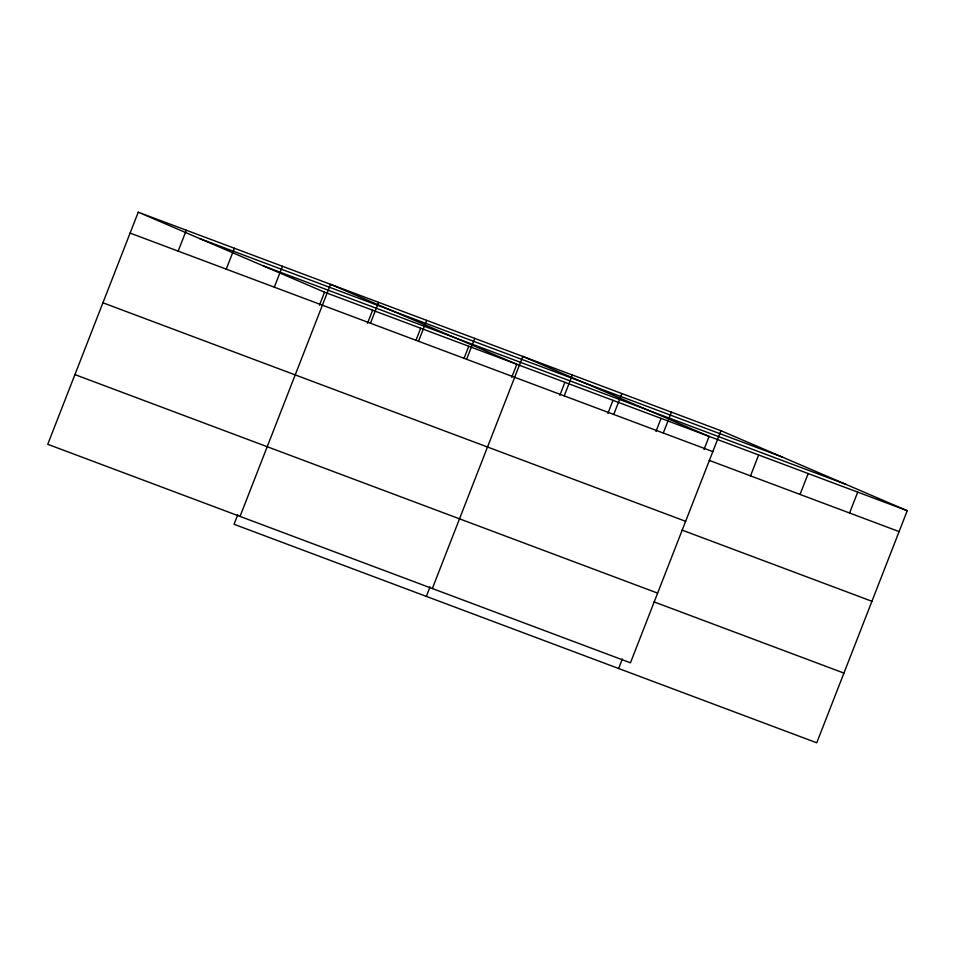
<?xml version="1.0" encoding="UTF-8"?>
<svg xmlns="http://www.w3.org/2000/svg" width="955" height="955" viewBox="0 0 955 955"><rect width="100%" height="100%" fill="white"/><g stroke="black" fill="none" stroke-linecap="round" stroke-linejoin="round"><path stroke-width="1.43" d="M138.248 212.201L47.75 444.302L630.455 662.818L720.953 430.717L138.248 212.201L324.545 292.182L907.25 510.698L816.752 742.799L234.047 524.283L237.771 514.721M178.167 251.129L186.321 230.227M226.24 269.155L234.393 248.252M274.312 287.18L282.465 266.29M319.448 305.242L324.545 292.182M240.039 516.416L330.537 284.315L516.834 364.297L511.737 377.356M367.52 323.268L372.617 310.208M370.468 323.232L378.61 302.341M416.105 339.992L420.689 328.233M418.541 341.257L426.682 320.367M464.178 358.018L468.762 346.259M466.613 359.295L474.754 338.392M426.336 596.398L430.072 586.824M432.34 588.519L522.827 356.418L709.123 436.399L704.038 449.459M559.821 395.382L564.906 382.322M564.214 395.895L572.367 374.993M607.893 413.408L612.979 400.348M613.743 414.47L621.896 393.567M655.966 431.433L661.051 418.374M663.271 433.045L671.425 412.142M618.637 668.5L622.362 658.938M750.511 475.877L758.664 454.974M800.039 494.439L808.193 473.549M849.568 513.014L857.721 492.123M199.726 238.595L782.432 457.111M263.067 265.788L845.772 484.304M130.095 233.092L712.812 451.608M709.243 460.394L899.109 531.589M102.925 302.795L685.63 521.311M682.061 530.097L871.927 601.292M74.92 374.599L657.637 593.127M654.068 601.901L843.934 673.096M720.953 430.717L907.25 510.698"/></g></svg>
